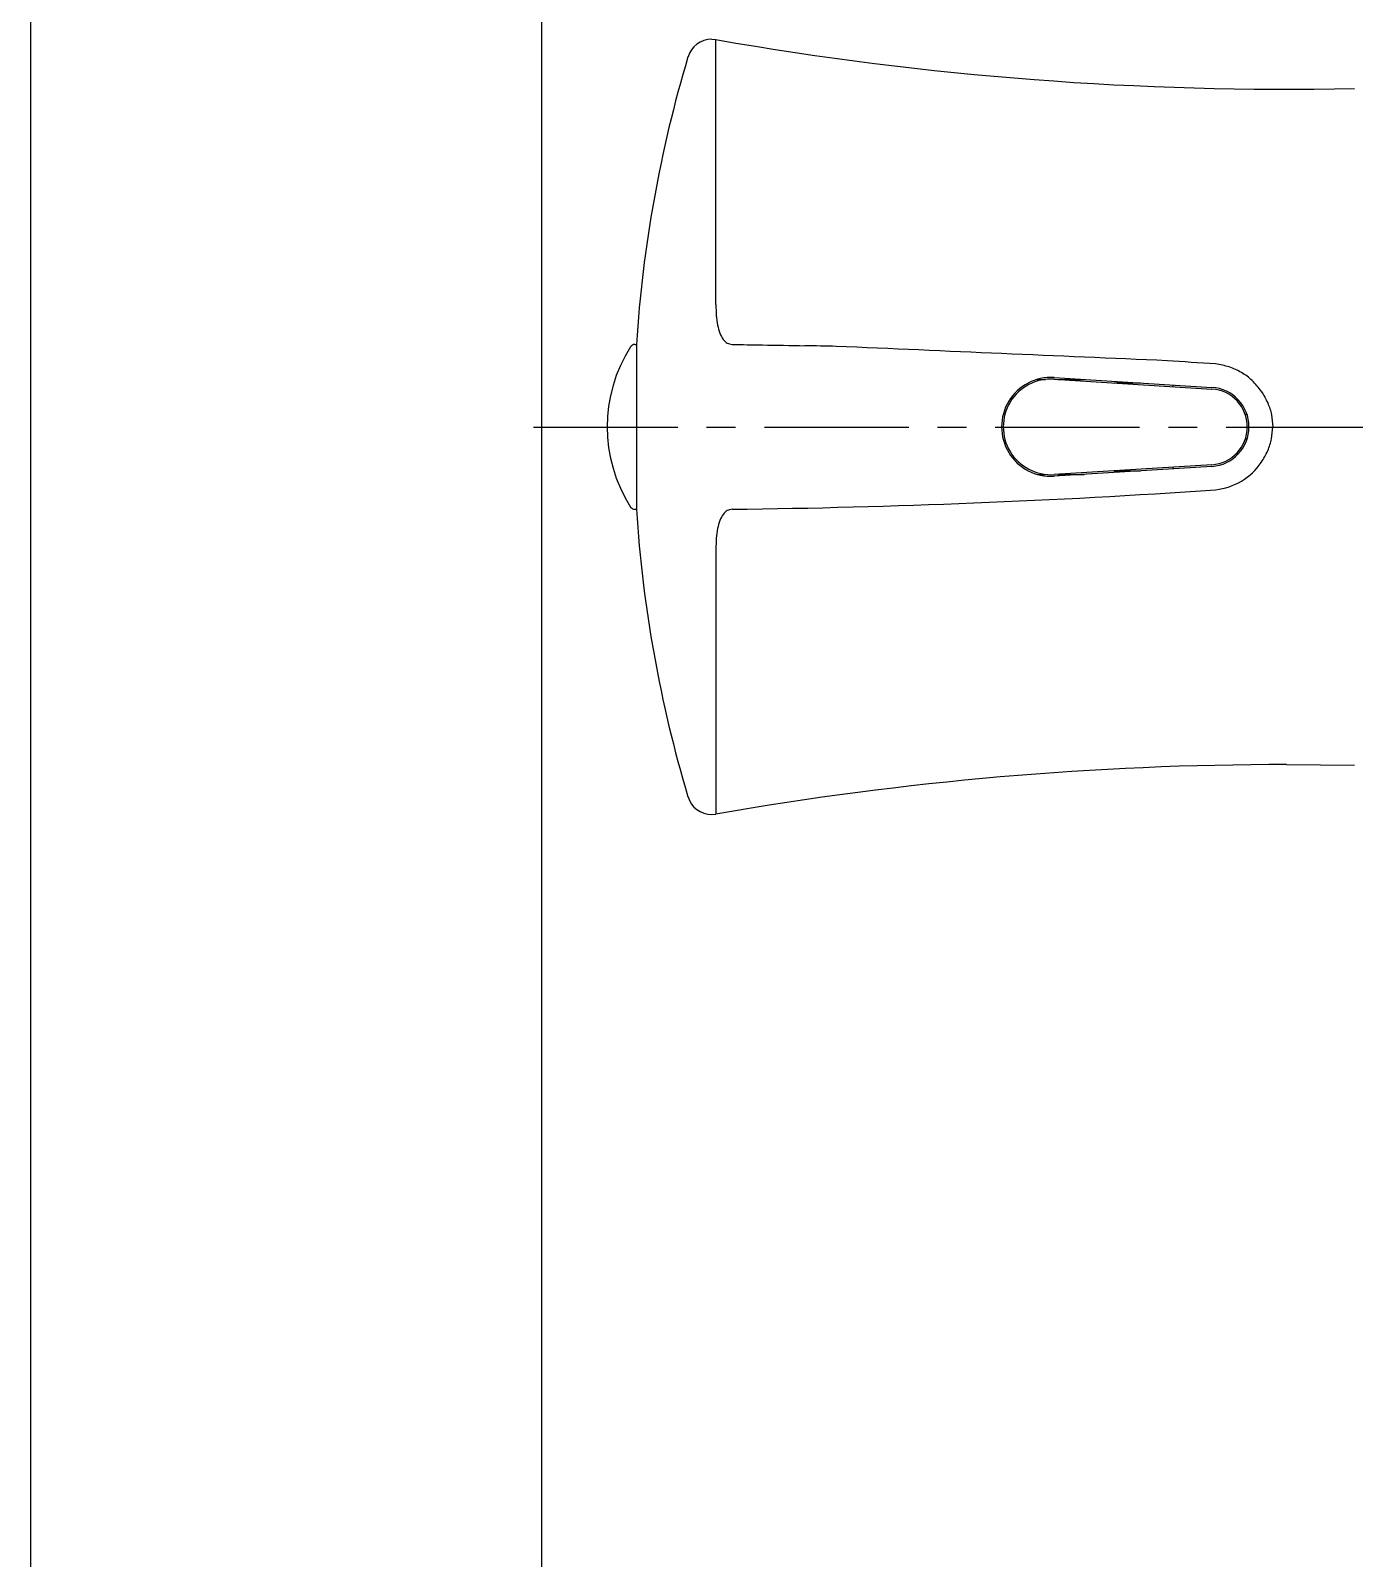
# Model space of a CAD drawing. Extents: x 21279 to 21873, y -1659 to -1239.
# Drawn here: x 21278.9 to 21359.1, y -1566.2 to -1473.5 of the extents above; entities that cross this region are included whole.
import ezdxf

# ---------------------------------------------------------------- set-up
doc = ezdxf.new("R2010")
doc.units = 0
doc.header["$LTSCALE"] = 7
doc.header["$MEASUREMENT"] = 0
doc.linetypes.add('CENTER', pattern=[2, 1.25, -0.25, 0.25, -0.25])
doc.layers.get('0').update_dxf_attribs({"color": 2, "linetype": 'CONTINUOUS'})
doc.layers.add('CL', color=1, linetype='CENTER')

msp = doc.modelspace()

# ---------------------------------------------------------------- linework, layer by layer
at = {"color": 4}
msp.add_line((21309.852, -1647.881), (21309.852, -1272.881), dxfattribs=at)
at = {"color": 7, "linetype": 'Continuous'}
for p, q in [((21320.151, -1474.075), (21320.409, -1474.097)), ((21320.409, -1490.171), (21320.409, -1474.097)), ((21315.49, -1492.583), (21315.588, -1492.583)), ((21315.588, -1492.583), (21315.588, -1502.583)), ((21339.89, -1494.703), (21340.391, -1494.703)), ((21340.909, -1494.689), (21350.472, -1495.288)), ((21340.916, -1494.589), (21350.478, -1495.188)), ((21341.138, -1494.703), (21342.738, -1494.703)), ((21344.548, -1494.917), (21346.148, -1494.917)), ((21348.128, -1495.141), (21348.128, -1495.041)), ((21352.607, -1496.833), (21352.501, -1496.833)), ((21352.607, -1498.333), (21352.501, -1498.333)), ((21350.472, -1499.879), (21340.909, -1500.478)), ((21350.478, -1499.979), (21340.916, -1500.578)), ((21344.548, -1500.25), (21346.148, -1500.25)), ((21348.128, -1500.126), (21348.128, -1500.026)), ((21339.891, -1500.463), (21340.391, -1500.463)), ((21341.138, -1500.463), (21342.738, -1500.463)), ((21315.49, -1502.583), (21315.588, -1502.583)), ((21320.409, -1504.996), (21320.409, -1521.07)), ((21355.012, -1518.065), (21359.122, -1518.107)), ((21320.151, -1521.092), (21320.409, -1521.07))]:
    msp.add_line(p, q, dxfattribs=at)
msp.add_lwpolyline([(21278.852, -1658.881), (21872.852, -1658.881), (21872.852, -1238.881), (21278.852, -1238.881)], close=True)
for centre, radius, start, end in [((21320.151, -1475.575), 1.5, 90, 163.28945), ((21355.012, -1276.363), 200.739, 260.0739, 271.17307), ((21393.69, -1497.583), 78.262, 163.33862, 176.337), ((21322.811, -1497.583), 9, 147.30071, 212.69929), ((21315.49, -1492.883), 0.3, 90, 147.30071), ((21340.728, -1497.583), 3, 86.41668, 273.58332), ((21340.728, -1497.583), 2.9, 86.41668, 273.58332), ((21350.328, -1497.583), 2.3, 273.58332, 86.41668), ((21350.328, -1497.583), 2.4, 273.58332, 86.41668), ((21350.305, -1497.583), 3.835, 275.96063, 325.79274), ((21315.154, -983.525), 519.092, 270.68816, 273.92634), ((21315.49, -1502.283), 0.3, 212.69929, 270), ((21393.69, -1497.583), 78.262, 183.663, 196.66138), ((21355.012, -1718.804), 200.739, 90, 99.9261), ((21320.151, -1519.592), 1.5, 196.71055, 270)]:
    msp.add_arc(centre, radius, start, end, dxfattribs=at)
for points in [[(21320.409, -1490.171), (21320.428, -1490.83), (21320.509, -1491.414), (21320.652, -1491.905), (21320.852, -1492.276), (21321.098, -1492.506), (21321.384, -1492.587)], [(21321.384, -1492.587), (21323.222, -1492.613)], [(21323.222, -1492.613), (21325.792, -1492.659)], [(21327.706, -1492.702), (21325.792, -1492.659)], [(21347.762, -1493.575), (21327.706, -1492.702)], [(21350.697, -1493.768), (21347.762, -1493.575)], [(21350.703, -1493.769), (21350.697, -1493.768)], [(21353.477, -1495.427), (21352.921, -1494.779), (21352.271, -1494.29), (21351.532, -1493.95), (21350.703, -1493.769)], [(21353.477, -1495.427), (21353.862, -1496.13), (21354.091, -1496.853), (21354.166, -1497.581)], [(21353.477, -1499.739), (21353.866, -1499.028), (21354.093, -1498.303), (21354.166, -1497.581)], [(21321.384, -1502.579), (21321.099, -1502.66), (21320.853, -1502.89), (21320.653, -1503.26), (21320.51, -1503.75), (21320.428, -1504.335), (21320.409, -1504.996)]]:
    msp.add_spline(points, degree=3, dxfattribs=at)
at = {"layer": 'CL'}
msp.add_line((21309.346, -1497.604), (21619.661, -1497.604), dxfattribs=at)

doc.saveas('drawing.dxf')
